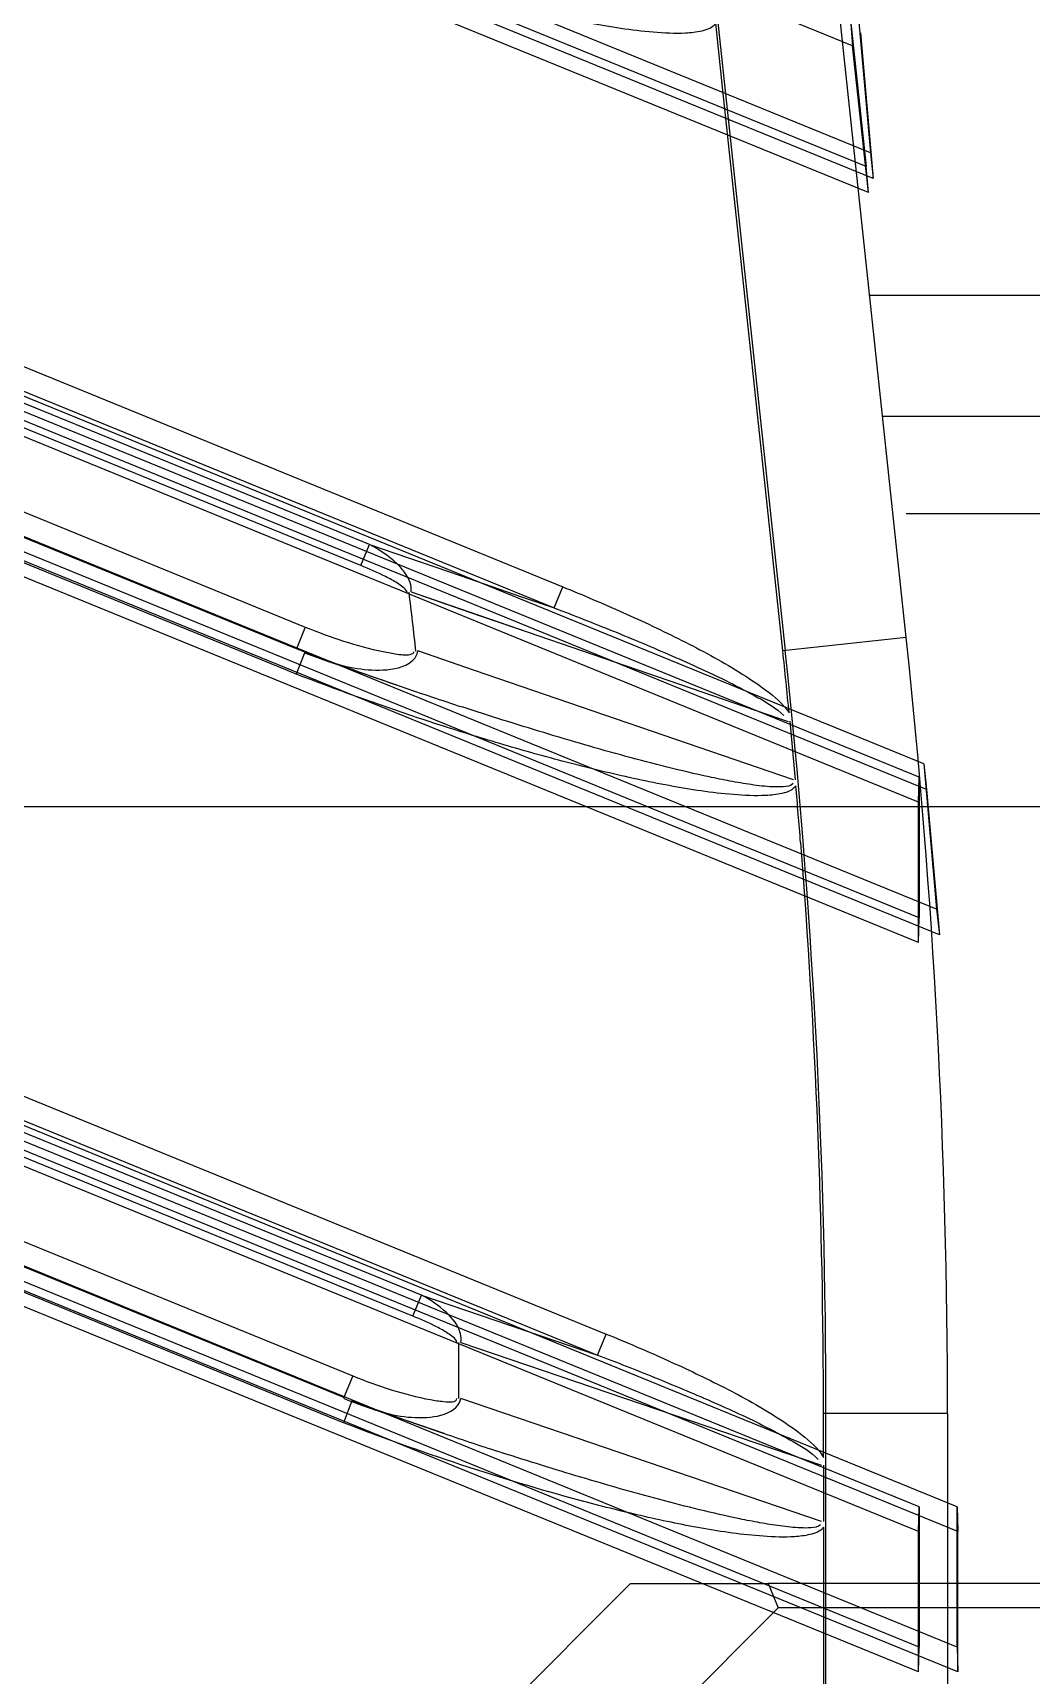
# Model space of a CAD drawing. Header units: millimetres. Extents: x -97344 to -49824, y -57049 to -40247.
# Drawn here: x -64285.58 to -64277.37, y -52794.94 to -52781.43 of the extents above; entities that cross this region are included whole.
import ezdxf

# ---------------------------------------------------------------- set-up
doc = ezdxf.new("R2010")
doc.units = ezdxf.units.MM
doc.header["$LTSCALE"] = 200
for name, color, linetype in [('03___PRT_ALL_CURVES', 7, 'Continuous'), ('DIM', 3, 'Continuous'), ('LAY0001', 7, 'Continuous'), ('LAY0002', 7, 'Continuous')]:
    doc.layers.add(name, color=color, linetype=linetype)

# ---------------------------------------------------------------- blocks, each defined once
blk = doc.blocks.new('23-D1020-B_EXTRUSION-MAIN-BODY_BASESTAND-0_5m_Absen-PL__363', base_point=(418.75, -61.98))
at = {"color": 7, "linetype": 'Continuous'}
for p, q in [((421.852, 12.122), (427.75, 18.02)), ((427.75, 18.02), (428.881, 18.02)), ((431.254, 18.02), (428.881, 18.02)), ((428.881, 18.02), (428.964, 17.82)), ((422.428, 11.283), (428.964, 17.82)), ((431.254, 17.82), (428.964, 17.82))]:
    blk.add_line(p, q, dxfattribs=at)
blk = doc.blocks.new('Top1', base_point=(668.75, -75.52))
blk.add_blockref('23-D1020-B_EXTRUSION-MAIN-BODY_BASESTAND-0_5m_Absen-PL__363', (418.75, -61.98))
blk = doc.blocks.new('*U1521')
blk.add_blockref('Top1', (0, -50.114))
blk = doc.blocks.new('*U1522')
at = {"layer": 'DIM', "color": 0, "linetype": 'ByBlock', "lineweight": -2, "transparency": 16777216}
blk.add_blockref('*U1521', (5500, 0), dxfattribs=at)
blk = doc.blocks.new('2250')
at = {"color": 7, "linetype": 'Continuous'}
for p, q in [((-45576.815, -64410.54), (-45438.201, -64410.54)), ((-45341.981, -64411.54), (-45576.708, -64411.54)), ((-45099.048, -64412.34), (-45576.514, -64412.34))]:
    blk.add_line(p, q, dxfattribs=at)
at = {"layer": '03___PRT_ALL_CURVES', "color": 7, "linetype": 'Continuous'}
for p, q in [((-45577.508, -64413.465), (-45579.019, -64399.34)), ((-45577.174, -64438.84), (-45577.174, -64419.739))]:
    blk.add_line(p, q, dxfattribs=at)
blk.add_arc((-45636.174, -64419.739), 59, 0, 6.10468, dxfattribs=at)
at = {"layer": 'LAY0001', "color": 7, "linetype": 'Continuous'}
for p, q in [((-45576.514, -64413.358), (-45578.235, -64397.268)), ((-45578.031, -64408.778), (-45578.081, -64408.305)), ((-45577.529, -64413.467), (-45578.031, -64408.778)), ((-45587.674, -64409.538), (-45579.339, -64412.94)), ((-45587.744, -64409.711), (-45579.409, -64413.114)), ((-45580.93, -64412.591), (-45587.603, -64409.867)), ((-45581.001, -64412.764), (-45587.674, -64410.04)), ((-45587.597, -64410.764), (-45581.458, -64413.271)), ((-45581.531, -64413.45), (-45587.6, -64410.972)), ((-45581.604, -64413.629), (-45587.674, -64411.151)), ((-45581.001, -64412.764), (-45580.93, -64412.591)), ((-45580.93, -64412.591), (-45580.184, -64412.848)), ((-45580.184, -64412.848), (-45579.671, -64413.024)), ((-45580.588, -64412.982), (-45579.625, -64413.313)), ((-45580.588, -64412.982), (-45580.115, -64413.145)), ((-45579.409, -64413.114), (-45579.339, -64412.94)), ((-45580.115, -64413.145), (-45579.625, -64413.313)), ((-45579.671, -64413.024), (-45579.409, -64413.114)), ((-45581.458, -64413.271), (-45581.531, -64413.45)), ((-45579.625, -64413.313), (-45577.486, -64414.048)), ((-45576.514, -64413.358), (-45577.529, -64413.467)), ((-45581.462, -64413.477), (-45581.532, -64413.658)), ((-45581.462, -64413.477), (-45581.531, -64413.45)), ((-45581.297, -64413.544), (-45580.669, -64413.76)), ((-45580.065, -64413.628), (-45580.531, -64413.468)), ((-45580.065, -64413.628), (-45580.531, -64413.468)), ((-45581.532, -64413.658), (-45581.604, -64413.629)), ((-45577.442, -64414.528), (-45580.065, -64413.628)), ((-45587.674, -64415.538), (-45578.982, -64419.086)), ((-45587.744, -64415.711), (-45579.053, -64419.259)), ((-45580.501, -64418.766), (-45587.603, -64415.867)), ((-45580.572, -64418.939), (-45587.674, -64416.04)), ((-45587.597, -64416.764), (-45581.067, -64419.43)), ((-45581.14, -64419.609), (-45587.6, -64416.972)), ((-45581.213, -64419.789), (-45587.674, -64417.151)), ((-45580.572, -64418.939), (-45580.501, -64418.766)), ((-45580.501, -64418.766), (-45579.053, -64419.259)), ((-45579.053, -64419.259), (-45578.982, -64419.086)), ((-45580.195, -64419.617), (-45580.195, -64419.155)), ((-45580.178, -64419.155), (-45577.211, -64420.165)), ((-45581.067, -64419.43), (-45581.143, -64419.615)), ((-45581.074, -64419.636), (-45581.144, -64419.816)), ((-45581.14, -64419.609), (-45581.143, -64419.615)), ((-45577.211, -64420.627), (-45580.178, -64419.617)), ((-45580.316, -64419.904), (-45580.916, -64419.7)), ((-45577.195, -64419.965), (-45577.195, -64419.739)), ((-45576.174, -64419.739), (-45577.195, -64419.739)), ((-45576.174, -64419.739), (-45576.174, -64437.84)), ((-45581.144, -64419.816), (-45581.213, -64419.788)), ((-45577.194, -64420.165), (-45577.194, -64420.627)), ((-45577.195, -64420.676), (-45577.195, -64425.965))]:
    blk.add_line(p, q, dxfattribs=at)
for points in [[(-45581.465, -64413.483), (-45581.397, -64413.509), (-45581.297, -64413.544)], [(-45581.143, -64419.615), (-45581.113, -64419.627), (-45580.995, -64419.672), (-45580.916, -64419.7)]]:
    blk.add_lwpolyline(points, dxfattribs=at)
for centre, radius, start, end in [((-45636.174, -64419.739), 55.979, 6.4303, 6.9305), ((-45636.174, -64419.739), 60, 0, 6.10468), ((-45569.108, -64380.06), 35.628, 249.7099, 251.0652), ((-45636.174, -64419.739), 58.979, 5.60631, 6.10468), ((-45568.955, -64379.64), 36.075, 251.0523, 251.8909), ((-45636.174, -64419.739), 58.98, 5.07018, 5.53908), ((-45693.457, -64424.563), 116.464, 4.68861, 4.91902), ((-45636.174, -64419.739), 58.979, 0, 4.56678), ((-45569.836, -64389.079), 32.557, 249.8078, 251.2229), ((-45569.615, -64388.455), 33.22, 251.2086, 252.0794), ((-45583.684, -64419.998), 6.489, 359.094, 0.293)]:
    blk.add_arc(centre, radius, start, end, dxfattribs=at)
for points, knots in [([(-45578.081, -64408.305), (-45578.104, -64408.342), (-45578.199, -64408.375), (-45578.371, -64408.393), (-45578.597, -64408.382), (-45578.862, -64408.35), (-45579.214, -64408.29), (-45579.65, -64408.195), (-45580.168, -64408.061), (-45580.682, -64407.912), (-45581.362, -64407.695), (-45581.866, -64407.514), (-45582.199, -64407.386)], [0, 0, 0, 0, 0.030715, 0.061961, 0.124462, 0.186995, 0.249534, 0.374608, 0.499687, 0.624769, 0.749852, 1, 1, 1, 1]), ([(-45580.62, -64412.986), (-45580.622, -64412.968), (-45580.656, -64412.941), (-45580.714, -64412.899), (-45580.831, -64412.838), (-45580.932, -64412.793), (-45581.001, -64412.764)], [0, 0, 0, 0, 0.125263, 0.24942, 0.499736, 1, 1, 1, 1]), ([(-45579.339, -64412.94), (-45579.173, -64413.008), (-45578.844, -64413.148), (-45578.358, -64413.376), (-45577.963, -64413.588), (-45577.667, -64413.785), (-45577.526, -64413.902), (-45577.478, -64413.977)], [0, 0, 0, 0, 0.25015, 0.50029, 0.750377, 0.875412, 1, 1, 1, 1]), ([(-45579.409, -64413.114), (-45579.247, -64413.176), (-45578.922, -64413.303), (-45578.441, -64413.505), (-45578.043, -64413.684), (-45577.737, -64413.847), (-45577.584, -64413.937), (-45577.522, -64413.998)], [0, 0, 0, 0, 0.25007, 0.500135, 0.750184, 0.875207, 1, 1, 1, 1]), ([(-45580.817, -64413.473), (-45580.779, -64413.481), (-45580.702, -64413.493), (-45580.617, -64413.507), (-45580.58, -64413.491)], [0, 0, 0, 0, 0.495763, 1, 1, 1, 1]), ([(-45580.58, -64413.491), (-45580.575, -64413.489), (-45580.567, -64413.485), (-45580.563, -64413.476), (-45580.563, -64413.472)], [0, 0, 0, 0, 0.546257, 1, 1, 1, 1]), ([(-45577.421, -64414.576), (-45577.445, -64414.613), (-45577.539, -64414.646), (-45577.711, -64414.663), (-45577.937, -64414.653), (-45578.201, -64414.621), (-45578.553, -64414.562), (-45578.988, -64414.467), (-45579.505, -64414.333), (-45580.018, -64414.184), (-45580.697, -64413.967), (-45581.2, -64413.786), (-45581.532, -64413.658)], [0, 0, 0, 0, 0.030723, 0.061968, 0.124467, 0.187, 0.249539, 0.374611, 0.49969, 0.624771, 0.749853, 1, 1, 1, 1]), ([(-45577.445, -64414.558), (-45577.464, -64414.58), (-45577.53, -64414.587), (-45577.643, -64414.586), (-45577.791, -64414.569), (-45577.964, -64414.539), (-45578.194, -64414.492), (-45578.48, -64414.425), (-45578.934, -64414.306), (-45579.497, -64414.142), (-45579.945, -64414.001), (-45580.168, -64413.928)], [0, 0, 0, 0, 0.030918, 0.062138, 0.124647, 0.187172, 0.249698, 0.374746, 0.499798, 0.749896, 1, 1, 1, 1]), ([(-45580.211, -64419.155), (-45580.211, -64419.137), (-45580.243, -64419.11), (-45580.298, -64419.07), (-45580.409, -64419.009), (-45580.506, -64418.966), (-45580.572, -64418.939)], [0, 0, 0, 0, 0.125322, 0.24925, 0.499648, 1, 1, 1, 1]), ([(-45580.178, -64419.155), (-45580.173, -64419.132), (-45580.18, -64419.035), (-45580.246, -64418.958), (-45580.297, -64418.91)], [0, 0, 0, 0, 0.25542, 1, 1, 1, 1]), ([(-45578.982, -64419.086), (-45578.822, -64419.151), (-45578.504, -64419.287), (-45578.036, -64419.508), (-45577.655, -64419.715), (-45577.372, -64419.909), (-45577.238, -64420.026), (-45577.195, -64420.101)], [0, 0, 0, 0, 0.250194, 0.500377, 0.750499, 0.875548, 1, 1, 1, 1]), ([(-45579.053, -64419.259), (-45578.896, -64419.319), (-45578.584, -64419.441), (-45578.12, -64419.636), (-45577.737, -64419.81), (-45577.444, -64419.969), (-45577.296, -64420.056), (-45577.239, -64420.117)], [0, 0, 0, 0, 0.250074, 0.500145, 0.750198, 0.875224, 1, 1, 1, 1]), ([(-45580.428, -64419.626), (-45580.392, -64419.633), (-45580.336, -64419.639), (-45580.211, -64419.653), (-45580.211, -64419.617)], [0, 0, 0, 0, 0.51035, 1, 1, 1, 1]), ([(-45580.428, -64419.769), (-45580.353, -64419.761), (-45580.239, -64419.736), (-45580.184, -64419.643), (-45580.178, -64419.617)], [0, 0, 0, 0, 0.741836, 1, 1, 1, 1]), ([(-45577.195, -64420.676), (-45577.22, -64420.71), (-45577.308, -64420.741), (-45577.474, -64420.76), (-45577.69, -64420.753), (-45577.944, -64420.725), (-45578.282, -64420.671), (-45578.7, -64420.583), (-45579.363, -64420.416), (-45580.181, -64420.169), (-45580.825, -64419.939), (-45581.144, -64419.816)], [0, 0, 0, 0, 0.030785, 0.062026, 0.124524, 0.187054, 0.249591, 0.374658, 0.499732, 0.749864, 1, 1, 1, 1]), ([(-45577.219, -64420.655), (-45577.239, -64420.674), (-45577.3, -64420.682), (-45577.41, -64420.682), (-45577.552, -64420.666), (-45577.718, -64420.639), (-45577.939, -64420.596), (-45578.214, -64420.533), (-45578.651, -64420.421), (-45579.192, -64420.266), (-45579.623, -64420.132), (-45579.837, -64420.063)], [0, 0, 0, 0, 0.031004, 0.06225, 0.124751, 0.187269, 0.249789, 0.374824, 0.499861, 0.749929, 1, 1, 1, 1])]:
    blk.add_open_spline(points, degree=3, knots=knots, dxfattribs=at)
for points in [[(-45580.704, -64412.749), (-45580.771, -64412.686), (-45580.849, -64412.635), (-45580.93, -64412.591)], [(-45580.633, -64412.832), (-45580.653, -64412.802), (-45580.678, -64412.774), (-45580.704, -64412.749)], [(-45580.588, -64412.982), (-45580.579, -64412.931), (-45580.603, -64412.875), (-45580.633, -64412.832)], [(-45581.458, -64413.271), (-45581.251, -64413.355), (-45581.036, -64413.427), (-45580.817, -64413.473)], [(-45581.297, -64413.544), (-45581.144, -64413.597), (-45580.98, -64413.631), (-45580.818, -64413.624)], [(-45580.818, -64413.624), (-45580.734, -64413.619), (-45580.641, -64413.605), (-45580.579, -64413.55)], [(-45580.579, -64413.55), (-45580.555, -64413.529), (-45580.537, -64413.499), (-45580.531, -64413.468)], [(-45580.297, -64418.91), (-45580.358, -64418.853), (-45580.428, -64418.806), (-45580.501, -64418.766)], [(-45581.067, -64419.43), (-45580.861, -64419.514), (-45580.647, -64419.585), (-45580.428, -64419.626)], [(-45580.916, -64419.7), (-45580.761, -64419.753), (-45580.592, -64419.786), (-45580.428, -64419.769)]]:
    blk.add_open_spline(points, degree=3, dxfattribs=at)
at = {"layer": 'LAY0002', "color": 7, "linetype": 'Continuous'}
for p, q in [((-45576.955, -64408.49), (-45587.715, -64404.097)), ((-45576.843, -64409.484), (-45587.71, -64405.047)), ((-45576.809, -64409.37), (-45587.397, -64405.047)), ((-45576.825, -64409.698), (-45587.715, -64405.251)), ((-45576.785, -64409.582), (-45587.391, -64405.251)), ((-45576.972, -64408.276), (-45576.843, -64409.484)), ((-45576.972, -64408.276), (-45576.955, -64408.49)), ((-45576.914, -64408.172), (-45576.809, -64409.37)), ((-45576.89, -64408.384), (-45576.785, -64409.582)), ((-45576.825, -64409.698), (-45576.955, -64408.49)), ((-45576.809, -64409.37), (-45576.785, -64409.582)), ((-45576.825, -64409.698), (-45576.843, -64409.484)), ((-45576.408, -64414.507), (-45587.71, -64409.893)), ((-45576.369, -64414.395), (-45587.397, -64409.893)), ((-45576.413, -64414.711), (-45587.715, -64410.097)), ((-45576.346, -64414.606), (-45587.391, -64410.097)), ((-45576.408, -64415.662), (-45587.71, -64411.047)), ((-45576.265, -64415.592), (-45587.397, -64411.047)), ((-45576.413, -64415.866), (-45587.715, -64411.251)), ((-45576.241, -64415.804), (-45587.391, -64411.251)), ((-45576.413, -64414.711), (-45576.408, -64414.507)), ((-45576.408, -64414.507), (-45576.408, -64415.662)), ((-45576.369, -64414.395), (-45576.265, -64415.592)), ((-45576.369, -64414.395), (-45576.346, -64414.606)), ((-45576.346, -64414.606), (-45576.241, -64415.804)), ((-45587.781, -64414.748), (-45569.781, -64414.748)), ((-45576.413, -64415.866), (-45576.413, -64414.711)), ((-45576.413, -64415.866), (-45576.408, -64415.662)), ((-45576.265, -64415.592), (-45576.241, -64415.804)), ((-45576.408, -64420.507), (-45587.71, -64415.893)), ((-45576.094, -64420.507), (-45587.397, -64415.893)), ((-45576.413, -64420.711), (-45587.715, -64416.097)), ((-45576.089, -64420.711), (-45587.391, -64416.097)), ((-45576.408, -64421.662), (-45587.71, -64417.047)), ((-45576.094, -64421.662), (-45587.397, -64417.047)), ((-45576.413, -64421.866), (-45587.715, -64417.251)), ((-45576.089, -64421.866), (-45587.391, -64417.251)), ((-45576.413, -64420.711), (-45576.408, -64420.507)), ((-45576.408, -64420.507), (-45576.408, -64421.662)), ((-45576.094, -64420.507), (-45576.089, -64420.711)), ((-45576.094, -64421.662), (-45576.094, -64420.507)), ((-45576.413, -64421.866), (-45576.413, -64420.711)), ((-45576.089, -64421.866), (-45576.089, -64420.711)), ((-45576.413, -64421.866), (-45576.408, -64421.662)), ((-45576.094, -64421.662), (-45576.089, -64421.866))]:
    blk.add_line(p, q, dxfattribs=at)
blk = doc.blocks.new('*U1514')
at = {"layer": 'DIM', "color": 3}
blk.add_blockref('2250', (45347.11, 64440.647), dxfattribs=at)
blk = doc.blocks.new('*U1516')
at = {"layer": 'DIM', "color": 0, "linetype": 'ByBlock', "lineweight": -2, "transparency": 16777216}
blk.add_blockref('*U1514', (5500, 0), dxfattribs=at)

msp = doc.modelspace()

# ---------------------------------------------------------------- block references
at = {"layer": 'DIM', "color": 3}
for name, p in [('*U1522', (-69539.665, -52837.614)), ('*U1516', (-69548.994, -52813.697))]:
    msp.add_blockref(name, p, dxfattribs=at)

doc.saveas('drawing.dxf')
